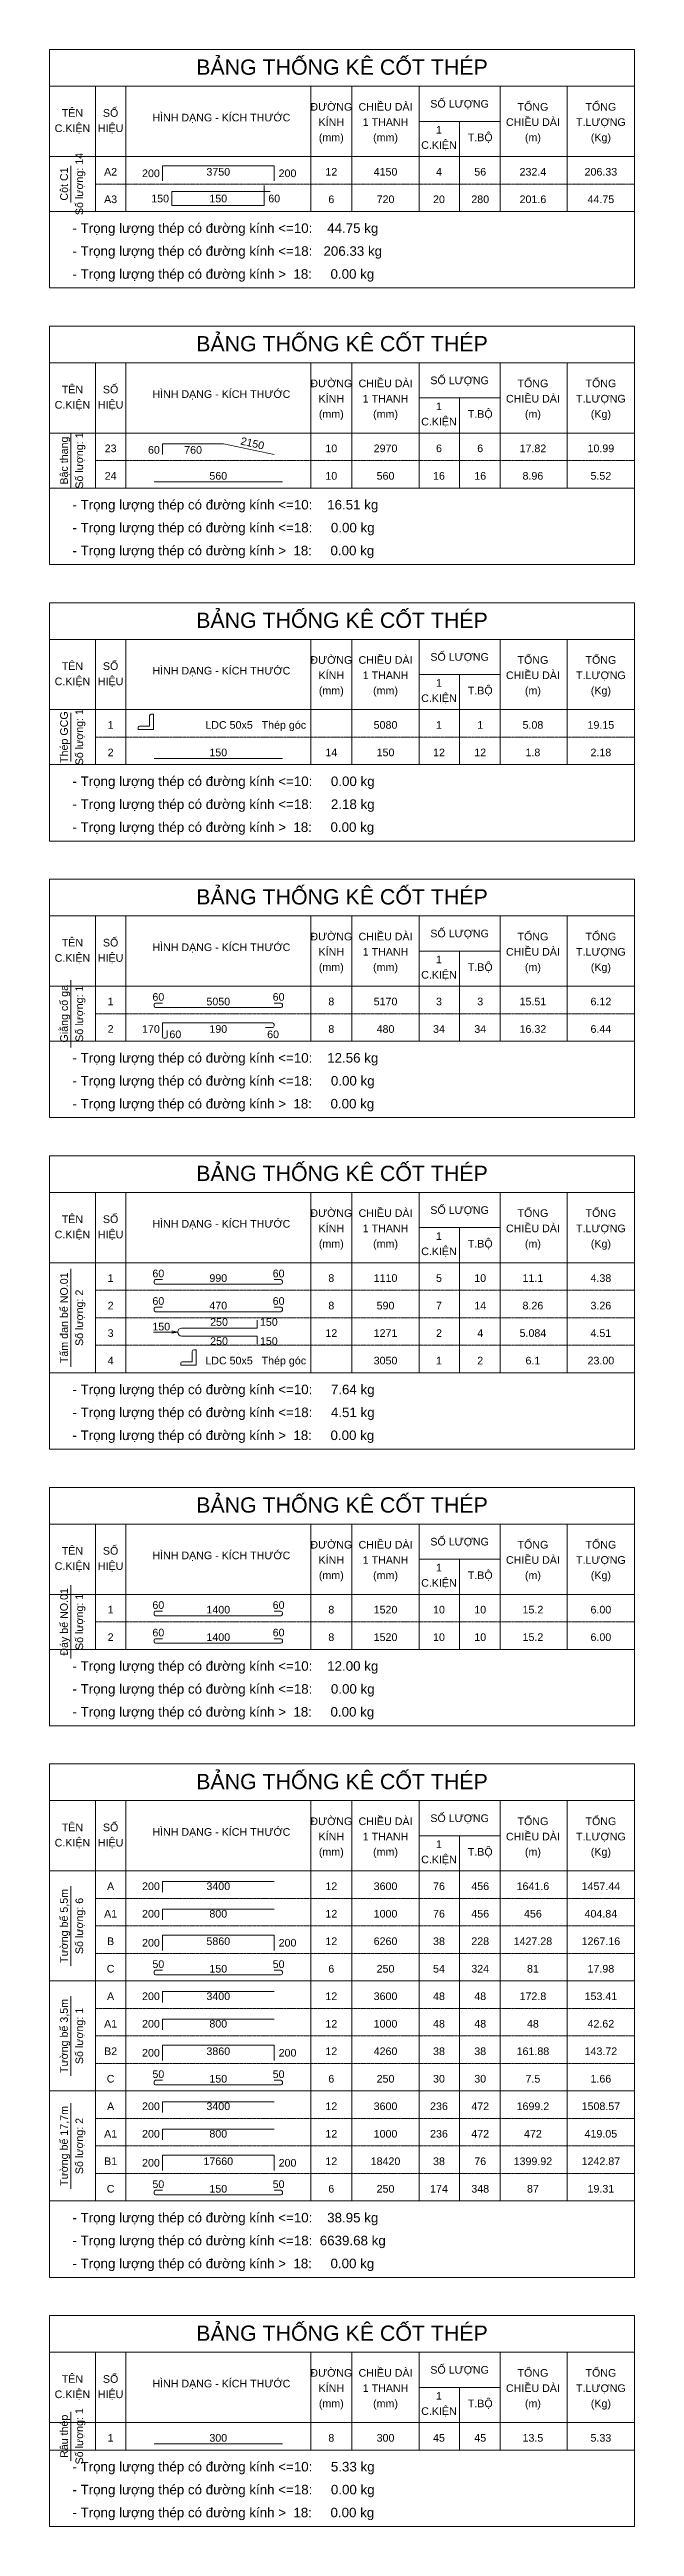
# Model space of a CAD drawing. Header units: inches. Extents: x 0 to 9575, y -795350 to -699800.
# Drawn here: x 0 to 9575, y -795350 to -754825 of the extents above; entities that cross this region are included whole.
import ezdxf
from ezdxf.enums import TextEntityAlignment as Align

# ---------------------------------------------------------------- set-up
doc = ezdxf.new("R2010")
doc.units = ezdxf.units.IN
doc.header["$MEASUREMENT"] = 0
doc.linetypes.add('HIDDENX2', pattern=[0.75, 0.5, -0.25])
for name, color, linetype, lineweight in [('Bao', 2, 'Continuous', 0), ('NetMo', 9, 'HIDDENX2', 0), ('Steel', 4, 'Continuous', 0), ('Text', 2, 'Continuous', 0), ('TextThep', 7, 'Continuous', 0)]:
    doc.layers.add(name, color=color, linetype=linetype, lineweight=lineweight)
doc.styles.add('Hoa', font='micross.ttf')
doc.styles.add('Thuong', font='micross.ttf')
pattern_1 = [(45, (0, 0), (-846.9466, 846.9466), [])]

msp = doc.modelspace()

# ---------------------------------------------------------------- hatches: boundary and pattern name
at = {"layer": 'TextThep'}
h = msp.add_hatch(dxfattribs=at)
h.set_pattern_fill('_USER', color=253, scale=1197.763298, angle=45, style=0, pattern_type=0)
h.set_pattern_definition(pattern_1)
h.paths.add_polyline_path([(1700, -765700), (1700, -765950), (1450, -765950), (1450, -765918.75, -0.41421356), (1475, -765893.75), (1637.5, -765893.75), (1637.5, -765725, -0.41421356), (1662.5, -765700)], flags=0)
h = msp.add_hatch(dxfattribs=at)
h.set_pattern_fill('_USER', color=253, scale=1197.763298, angle=45, style=0, pattern_type=0)
h.set_pattern_definition(pattern_1)
h.paths.add_polyline_path([(2400, -776100), (2400, -776350), (2150, -776350), (2150, -776318.75, -0.41421356), (2175, -776293.75), (2337.5, -776293.75), (2337.5, -776125, -0.41421356), (2362.5, -776100)], flags=0)

# ---------------------------------------------------------------- linework, layer by layer
at = {"layer": 'Bao'}
for p, q in [((0, -754825), (9575, -754825)), ((0, -754825), (0, -758725)), ((9575, -754825), (9575, -758725)), ((0, -755425), (9575, -755425)), ((750, -755425), (750, -757475)), ((1250, -755425), (1250, -757475)), ((4275, -755425), (4275, -757475)), ((4950, -755425), (4950, -757475)), ((6050, -755425), (6050, -757475)), ((7375, -755425), (7375, -757475)), ((8475, -755425), (8475, -757475)), ((6050, -756000), (7375, -756000)), ((6712.5, -756000), (6712.5, -757475)), ((0, -756575), (9575, -756575)), ((0, -759350), (9575, -759350)), ((0, -759350), (0, -763250)), ((9575, -759350), (9575, -763250)), ((0, -759950), (9575, -759950)), ((750, -759950), (750, -762000)), ((1250, -759950), (1250, -762000)), ((4275, -759950), (4275, -762000)), ((4950, -759950), (4950, -762000)), ((6050, -759950), (6050, -762000)), ((7375, -759950), (7375, -762000)), ((8475, -759950), (8475, -762000)), ((6050, -760525), (7375, -760525)), ((6712.5, -760525), (6712.5, -762000)), ((0, -761100), (9575, -761100)), ((0, -763875), (9575, -763875)), ((0, -763875), (0, -767775)), ((9575, -763875), (9575, -767775)), ((0, -764475), (9575, -764475)), ((750, -764475), (750, -766525)), ((1250, -764475), (1250, -766525)), ((4275, -764475), (4275, -766525)), ((4950, -764475), (4950, -766525)), ((6050, -764475), (6050, -766525)), ((7375, -764475), (7375, -766525)), ((8475, -764475), (8475, -766525)), ((6050, -765050), (7375, -765050)), ((6712.5, -765050), (6712.5, -766525)), ((0, -765625), (9575, -765625)), ((0, -768400), (9575, -768400)), ((0, -768400), (0, -772300)), ((9575, -768400), (9575, -772300)), ((0, -769000), (9575, -769000)), ((750, -769000), (750, -771050)), ((1250, -769000), (1250, -771050)), ((4275, -769000), (4275, -771050)), ((4950, -769000), (4950, -771050)), ((6050, -769000), (6050, -771050)), ((7375, -769000), (7375, -771050)), ((8475, -769000), (8475, -771050)), ((6050, -769575), (7375, -769575)), ((6712.5, -769575), (6712.5, -771050)), ((0, -770150), (9575, -770150)), ((0, -772925), (9575, -772925)), ((0, -772925), (0, -777725)), ((9575, -772925), (9575, -777725)), ((0, -773525), (9575, -773525)), ((750, -773525), (750, -776475)), ((1250, -773525), (1250, -776475)), ((4275, -773525), (4275, -776475)), ((4950, -773525), (4950, -776475)), ((6050, -773525), (6050, -776475)), ((7375, -773525), (7375, -776475)), ((8475, -773525), (8475, -776475)), ((6050, -774100), (7375, -774100)), ((6712.5, -774100), (6712.5, -776475)), ((0, -774675), (9575, -774675)), ((0, -778350), (9575, -778350)), ((0, -778350), (0, -782250)), ((9575, -778350), (9575, -782250)), ((0, -778950), (9575, -778950)), ((750, -778950), (750, -781000)), ((1250, -778950), (1250, -781000)), ((4275, -778950), (4275, -781000)), ((4950, -778950), (4950, -781000)), ((6050, -778950), (6050, -781000)), ((7375, -778950), (7375, -781000)), ((8475, -778950), (8475, -781000)), ((6050, -779525), (7375, -779525)), ((6712.5, -779525), (6712.5, -781000)), ((0, -780100), (9575, -780100)), ((0, -782875), (9575, -782875)), ((0, -782875), (0, -791275)), ((9575, -782875), (9575, -791275)), ((0, -783475), (9575, -783475)), ((750, -783475), (750, -790025)), ((1250, -783475), (1250, -790025)), ((4275, -783475), (4275, -790025)), ((4950, -783475), (4950, -790025)), ((6050, -783475), (6050, -790025)), ((7375, -783475), (7375, -790025)), ((8475, -783475), (8475, -790025)), ((6050, -784050), (7375, -784050)), ((6712.5, -784050), (6712.5, -790025)), ((0, -784625), (9575, -784625)), ((0, -791900), (9575, -791900)), ((0, -791900), (0, -795350)), ((9575, -791900), (9575, -795350)), ((0, -792500), (9575, -792500)), ((750, -792500), (750, -794100)), ((1250, -792500), (1250, -794100)), ((4275, -792500), (4275, -794100)), ((4950, -792500), (4950, -794100)), ((6050, -792500), (6050, -794100)), ((7375, -792500), (7375, -794100)), ((8475, -792500), (8475, -794100)), ((6050, -793075), (7375, -793075)), ((6712.5, -793075), (6712.5, -794100)), ((0, -793650), (9575, -793650))]:
    msp.add_line(p, q, dxfattribs=at)
at = {"layer": 'NetMo'}
for p, q in [((750, -757025), (9575, -757025)), ((750, -757475), (9575, -757475)), ((750, -761550), (9575, -761550)), ((750, -762000), (9575, -762000)), ((750, -766075), (9575, -766075)), ((750, -766525), (9575, -766525)), ((750, -770600), (9575, -770600)), ((750, -771050), (9575, -771050)), ((750, -775125), (9575, -775125)), ((750, -775575), (9575, -775575)), ((750, -776025), (9575, -776025)), ((750, -776475), (9575, -776475)), ((750, -780550), (9575, -780550)), ((750, -781000), (9575, -781000)), ((750, -785075), (9575, -785075)), ((750, -785525), (9575, -785525)), ((750, -785975), (9575, -785975)), ((750, -786425), (9575, -786425)), ((750, -786875), (9575, -786875)), ((750, -787325), (9575, -787325)), ((750, -787775), (9575, -787775)), ((750, -788225), (9575, -788225)), ((750, -788675), (9575, -788675)), ((750, -789125), (9575, -789125)), ((750, -789575), (9575, -789575)), ((750, -790025), (9575, -790025)), ((750, -794100), (9575, -794100))]:
    msp.add_line(p, q, dxfattribs=at)
at = {"layer": 'Steel'}
for points in [[(1850, -756975), (1850, -756725), (3675, -756725), (3675, -756975)], [(3612.5, -757150), (2000, -757150), (2000, -757375), (3512.5, -757375), (3512.5, -757050)], [(1850, -761450), (1850, -761275), (2850, -761275), (3675, -761450)], [(1712.5, -761900), (3812.5, -761900)], [(1712.5, -766425), (3812.5, -766425)], [(1700, -775808.75), (2100, -775808.75)], [(2000, -775788.75), (2100, -775808.75), (2000, -775828.75)], [(1850, -784975), (1850, -784800), (3675, -784800)], [(1850, -785425), (1850, -785250), (3675, -785250)], [(1850, -785925), (1850, -785675), (3675, -785675), (3675, -785925)], [(1850, -786775), (1850, -786600), (3675, -786600)], [(1850, -787225), (1850, -787050), (3675, -787050)], [(1850, -787725), (1850, -787475), (3675, -787475), (3675, -787725)], [(1850, -788575), (1850, -788400), (3675, -788400)], [(1850, -789025), (1850, -788850), (3675, -788850)], [(1850, -789525), (1850, -789275), (3675, -789275), (3675, -789525)], [(1712.5, -794000), (3812.5, -794000)]]:
    msp.add_lwpolyline(points, dxfattribs=at)
for points in [[(1850, -770425), (1737.5, -770425, 0.41421356), (1712.5, -770450), (1712.5, -770475, 0.41421356), (1737.5, -770500), (3787.5, -770500, 0.41421356), (3812.5, -770475), (3812.5, -770450, 0.41421356), (3787.5, -770425), (3675, -770425)], [(1925, -770875), (1925, -770975, -0.41421356), (1900, -771000), (1875, -771000, -0.41421356), (1850, -770975), (1850, -770750), (3650, -770750, -0.41421356), (3675, -770775), (3675, -770800, -0.41421356), (3650, -770825), (3537.5, -770825)], [(1850, -774950), (1737.5, -774950, 0.41421356), (1712.5, -774975), (1712.5, -775000, 0.41421356), (1737.5, -775025), (3787.5, -775025, 0.41421356), (3812.5, -775000), (3812.5, -774975, 0.41421356), (3787.5, -774950), (3675, -774950)], [(1850, -775400), (1737.5, -775400, 0.41421356), (1712.5, -775425), (1712.5, -775450, 0.41421356), (1737.5, -775475), (3787.5, -775475, 0.41421356), (3812.5, -775450), (3812.5, -775425, 0.41421356), (3787.5, -775400), (3675, -775400)], [(3400, -775611.25), (3400, -775743.75), (2162.5, -775743.75, 0.41421356), (2100, -775806.25), (2100, -775811.25, 0.41421356), (2162.5, -775873.75), (3400, -775873.75), (3400, -776006.25)], [(1850, -780375), (1737.5, -780375, 0.41421356), (1712.5, -780400), (1712.5, -780425, 0.41421356), (1737.5, -780450), (3787.5, -780450, 0.41421356), (3812.5, -780425), (3812.5, -780400, 0.41421356), (3787.5, -780375), (3675, -780375)], [(1850, -780825), (1737.5, -780825, 0.41421356), (1712.5, -780850), (1712.5, -780875, 0.41421356), (1737.5, -780900), (3787.5, -780900, 0.41421356), (3812.5, -780875), (3812.5, -780850, 0.41421356), (3787.5, -780825), (3675, -780825)], [(1850, -786250), (1737.5, -786250, 0.41421356), (1712.5, -786275), (1712.5, -786300, 0.41421356), (1737.5, -786325), (3787.5, -786325, 0.41421356), (3812.5, -786300), (3812.5, -786275, 0.41421356), (3787.5, -786250), (3675, -786250)], [(1850, -788050), (1737.5, -788050, 0.41421356), (1712.5, -788075), (1712.5, -788100, 0.41421356), (1737.5, -788125), (3787.5, -788125, 0.41421356), (3812.5, -788100), (3812.5, -788075, 0.41421356), (3787.5, -788050), (3675, -788050)], [(1850, -789850), (1737.5, -789850, 0.41421356), (1712.5, -789875), (1712.5, -789900, 0.41421356), (1737.5, -789925), (3787.5, -789925, 0.41421356), (3812.5, -789900), (3812.5, -789875, 0.41421356), (3787.5, -789850), (3675, -789850)]]:
    msp.add_lwpolyline(points, format="xyb", dxfattribs=at)
at = {"layer": 'Text'}
for p, q in [((350, -757325), (350, -756725)), ((0, -757475), (9575, -757475)), ((0, -757475), (9575, -757475)), ((0, -758725), (9575, -758725)), ((350, -762000), (350, -761100)), ((0, -762000), (9575, -762000)), ((0, -762000), (9575, -762000)), ((0, -763250), (9575, -763250)), ((350, -766475), (350, -765675)), ((0, -766525), (9575, -766525)), ((0, -766525), (9575, -766525)), ((0, -767775), (9575, -767775)), ((350, -771150), (350, -770050)), ((0, -771050), (9575, -771050)), ((0, -771050), (9575, -771050)), ((0, -772300), (9575, -772300)), ((350, -776375), (350, -774775)), ((0, -776475), (9575, -776475)), ((0, -776475), (9575, -776475)), ((0, -777725), (9575, -777725)), ((350, -781150), (350, -779950)), ((0, -781000), (9575, -781000)), ((0, -781000), (9575, -781000)), ((0, -782250), (9575, -782250)), ((350, -786175), (350, -784875)), ((0, -786425), (9575, -786425)), ((350, -787975), (350, -786675)), ((0, -788225), (9575, -788225)), ((350, -789825), (350, -788425)), ((0, -790025), (9575, -790025)), ((0, -790025), (9575, -790025)), ((0, -791275), (9575, -791275)), ((350, -794275), (350, -793475)), ((0, -794100), (9575, -794100)), ((0, -794100), (9575, -794100)), ((0, -795350), (9575, -795350))]:
    msp.add_line(p, q, dxfattribs=at)
at = {"layer": 'TextThep', "color": 4}
for points in [[(1700, -765700), (1700, -765950), (1450, -765950), (1450, -765918.75, -0.41421356), (1475, -765893.75), (1637.5, -765893.75), (1637.5, -765725, -0.41421356), (1662.5, -765700), (1700, -765700)], [(2400, -776100), (2400, -776350), (2150, -776350), (2150, -776318.75, -0.41421356), (2175, -776293.75), (2337.5, -776293.75), (2337.5, -776125, -0.41421356), (2362.5, -776100), (2400, -776100)]]:
    msp.add_lwpolyline(points, format="xyb", dxfattribs=at)

# ---------------------------------------------------------------- texts
at = {"layer": 'Text', "color": 4, "style": 'Hoa'}
for p in [(4787.5, -755237.5), (4787.5, -759762.5), (4787.5, -764287.5), (4787.5, -768812.5), (4787.5, -773337.5), (4787.5, -778762.5), (4787.5, -783287.5), (4787.5, -792312.5)]:
    msp.add_text('BẢNG THỐNG KÊ CỐT THÉP', height=250, dxfattribs=at).set_placement(p, align=Align.CENTER)
at = {"layer": 'Text'}
for s, style, p in [('TÊN', 'Hoa', (375, -755925)), ('SỐ', 'Hoa', (1000, -755925)), ('ĐƯỜNG', 'Hoa', (4612.5, -755825)), ('CHIỀU DÀI', 'Hoa', (5500, -755825)), ('SỐ LƯỢNG', 'Hoa', (6712.5, -755775)), ('TỔNG', 'Hoa', (7912.5, -755825)), ('TỔNG', 'Hoa', (9025, -755825)), ('C.KIỆN', 'Hoa', (375, -756175)), ('HIỆU', 'Hoa', (1000, -756175)), ('HÌNH DẠNG - KÍCH THƯỚC', 'Hoa', (2812.5, -756000)), ('KÍNH', 'Hoa', (4612.5, -756075)), ('(mm)', 'Thuong', (4612.5, -756325)), ('1 THANH', 'Hoa', (5500, -756075)), ('(mm)', 'Thuong', (5500, -756325)), ('1', 'Hoa', (6375, -756200)), ('T.BỘ', 'Hoa', (7050, -756325)), ('CHIỀU DÀI', 'Hoa', (7912.5, -756075)), ('(m)', 'Thuong', (7912.5, -756325)), ('T.LƯỢNG', 'Hoa', (9025, -756075)), ('(Kg)', 'Thuong', (9025, -756325)), ('C.KIỆN', 'Hoa', (6375, -756450)), ('ĐƯỜNG', 'Hoa', (4612.5, -760350)), ('CHIỀU DÀI', 'Hoa', (5500, -760350)), ('SỐ LƯỢNG', 'Hoa', (6712.5, -760300)), ('TỔNG', 'Hoa', (7912.5, -760350)), ('TỔNG', 'Hoa', (9025, -760350)), ('C.KIỆN', 'Hoa', (375, -760700)), ('TÊN', 'Hoa', (375, -760450)), ('HIỆU', 'Hoa', (1000, -760700)), ('SỐ', 'Hoa', (1000, -760450)), ('HÌNH DẠNG - KÍCH THƯỚC', 'Hoa', (2812.5, -760525)), ('KÍNH', 'Hoa', (4612.5, -760600)), ('1 THANH', 'Hoa', (5500, -760600)), ('1', 'Hoa', (6375, -760725)), ('CHIỀU DÀI', 'Hoa', (7912.5, -760600)), ('T.LƯỢNG', 'Hoa', (9025, -760600)), ('(mm)', 'Thuong', (4612.5, -760850)), ('(mm)', 'Thuong', (5500, -760850)), ('C.KIỆN', 'Hoa', (6375, -760975)), ('T.BỘ', 'Hoa', (7050, -760850)), ('(m)', 'Thuong', (7912.5, -760850)), ('(Kg)', 'Thuong', (9025, -760850)), ('SỐ LƯỢNG', 'Hoa', (6712.5, -764825)), ('C.KIỆN', 'Hoa', (375, -765225)), ('TÊN', 'Hoa', (375, -764975)), ('HIỆU', 'Hoa', (1000, -765225)), ('SỐ', 'Hoa', (1000, -764975)), ('HÌNH DẠNG - KÍCH THƯỚC', 'Hoa', (2812.5, -765050)), ('ĐƯỜNG', 'Hoa', (4612.5, -764875)), ('KÍNH', 'Hoa', (4612.5, -765125)), ('CHIỀU DÀI', 'Hoa', (5500, -764875)), ('1 THANH', 'Hoa', (5500, -765125)), ('CHIỀU DÀI', 'Hoa', (7912.5, -765125)), ('TỔNG', 'Hoa', (7912.5, -764875)), ('T.LƯỢNG', 'Hoa', (9025, -765125)), ('TỔNG', 'Hoa', (9025, -764875)), ('(mm)', 'Thuong', (4612.5, -765375)), ('(mm)', 'Thuong', (5500, -765375)), ('C.KIỆN', 'Hoa', (6375, -765500)), ('1', 'Hoa', (6375, -765250)), ('T.BỘ', 'Hoa', (7050, -765375)), ('(m)', 'Thuong', (7912.5, -765375)), ('(Kg)', 'Thuong', (9025, -765375)), ('TÊN', 'Hoa', (375, -769500)), ('SỐ', 'Hoa', (1000, -769500)), ('HÌNH DẠNG - KÍCH THƯỚC', 'Hoa', (2812.5, -769575)), ('ĐƯỜNG', 'Hoa', (4612.5, -769400)), ('KÍNH', 'Hoa', (4612.5, -769650)), ('CHIỀU DÀI', 'Hoa', (5500, -769400)), ('1 THANH', 'Hoa', (5500, -769650)), ('SỐ LƯỢNG', 'Hoa', (6712.5, -769350)), ('CHIỀU DÀI', 'Hoa', (7912.5, -769650)), ('TỔNG', 'Hoa', (7912.5, -769400)), ('T.LƯỢNG', 'Hoa', (9025, -769650)), ('TỔNG', 'Hoa', (9025, -769400)), ('C.KIỆN', 'Hoa', (375, -769750)), ('HIỆU', 'Hoa', (1000, -769750)), ('(mm)', 'Thuong', (4612.5, -769900)), ('(mm)', 'Thuong', (5500, -769900)), ('C.KIỆN', 'Hoa', (6375, -770025)), ('1', 'Hoa', (6375, -769775)), ('T.BỘ', 'Hoa', (7050, -769900)), ('(m)', 'Thuong', (7912.5, -769900)), ('(Kg)', 'Thuong', (9025, -769900)), ('TÊN', 'Hoa', (375, -774025)), ('SỐ', 'Hoa', (1000, -774025)), ('HÌNH DẠNG - KÍCH THƯỚC', 'Hoa', (2812.5, -774100)), ('ĐƯỜNG', 'Hoa', (4612.5, -773925)), ('KÍNH', 'Hoa', (4612.5, -774175)), ('CHIỀU DÀI', 'Hoa', (5500, -773925)), ('SỐ LƯỢNG', 'Hoa', (6712.5, -773875)), ('CHIỀU DÀI', 'Hoa', (7912.5, -774175)), ('TỔNG', 'Hoa', (7912.5, -773925)), ('TỔNG', 'Hoa', (9025, -773925)), ('C.KIỆN', 'Hoa', (375, -774275)), ('HIỆU', 'Hoa', (1000, -774275)), ('(mm)', 'Thuong', (4612.5, -774425)), ('1 THANH', 'Hoa', (5500, -774175)), ('(mm)', 'Thuong', (5500, -774425)), ('C.KIỆN', 'Hoa', (6375, -774550)), ('1', 'Hoa', (6375, -774300)), ('T.BỘ', 'Hoa', (7050, -774425)), ('(m)', 'Thuong', (7912.5, -774425)), ('T.LƯỢNG', 'Hoa', (9025, -774175)), ('(Kg)', 'Thuong', (9025, -774425)), ('TÊN', 'Hoa', (375, -779450)), ('SỐ', 'Hoa', (1000, -779450)), ('ĐƯỜNG', 'Hoa', (4612.5, -779350)), ('CHIỀU DÀI', 'Hoa', (5500, -779350)), ('SỐ LƯỢNG', 'Hoa', (6712.5, -779300)), ('TỔNG', 'Hoa', (7912.5, -779350)), ('TỔNG', 'Hoa', (9025, -779350)), ('C.KIỆN', 'Hoa', (375, -779700)), ('HIỆU', 'Hoa', (1000, -779700)), ('HÌNH DẠNG - KÍCH THƯỚC', 'Hoa', (2812.5, -779525)), ('KÍNH', 'Hoa', (4612.5, -779600)), ('1 THANH', 'Hoa', (5500, -779600)), ('1', 'Hoa', (6375, -779725)), ('T.BỘ', 'Hoa', (7050, -779850)), ('CHIỀU DÀI', 'Hoa', (7912.5, -779600)), ('T.LƯỢNG', 'Hoa', (9025, -779600)), ('(mm)', 'Thuong', (4612.5, -779850)), ('(mm)', 'Thuong', (5500, -779850)), ('C.KIỆN', 'Hoa', (6375, -779975)), ('(m)', 'Thuong', (7912.5, -779850)), ('(Kg)', 'Thuong', (9025, -779850)), ('ĐƯỜNG', 'Hoa', (4612.5, -783875)), ('CHIỀU DÀI', 'Hoa', (5500, -783875)), ('SỐ LƯỢNG', 'Hoa', (6712.5, -783825)), ('TỔNG', 'Hoa', (7912.5, -783875)), ('TỔNG', 'Hoa', (9025, -783875)), ('C.KIỆN', 'Hoa', (375, -784225)), ('TÊN', 'Hoa', (375, -783975)), ('HIỆU', 'Hoa', (1000, -784225)), ('SỐ', 'Hoa', (1000, -783975)), ('HÌNH DẠNG - KÍCH THƯỚC', 'Hoa', (2812.5, -784050)), ('KÍNH', 'Hoa', (4612.5, -784125)), ('1 THANH', 'Hoa', (5500, -784125)), ('1', 'Hoa', (6375, -784250)), ('CHIỀU DÀI', 'Hoa', (7912.5, -784125)), ('T.LƯỢNG', 'Hoa', (9025, -784125)), ('(mm)', 'Thuong', (4612.5, -784375)), ('(mm)', 'Thuong', (5500, -784375)), ('C.KIỆN', 'Hoa', (6375, -784500)), ('T.BỘ', 'Hoa', (7050, -784375)), ('(m)', 'Thuong', (7912.5, -784375)), ('(Kg)', 'Thuong', (9025, -784375)), ('TÊN', 'Hoa', (375, -793000)), ('SỐ', 'Hoa', (1000, -793000)), ('HÌNH DẠNG - KÍCH THƯỚC', 'Hoa', (2812.5, -793075)), ('ĐƯỜNG', 'Hoa', (4612.5, -792900)), ('KÍNH', 'Hoa', (4612.5, -793150)), ('CHIỀU DÀI', 'Hoa', (5500, -792900)), ('1 THANH', 'Hoa', (5500, -793150)), ('SỐ LƯỢNG', 'Hoa', (6712.5, -792850)), ('CHIỀU DÀI', 'Hoa', (7912.5, -793150)), ('TỔNG', 'Hoa', (7912.5, -792900)), ('T.LƯỢNG', 'Hoa', (9025, -793150)), ('TỔNG', 'Hoa', (9025, -792900)), ('C.KIỆN', 'Hoa', (375, -793250)), ('HIỆU', 'Hoa', (1000, -793250)), ('(mm)', 'Thuong', (4612.5, -793400)), ('(mm)', 'Thuong', (5500, -793400)), ('C.KIỆN', 'Hoa', (6375, -793525)), ('1', 'Hoa', (6375, -793275)), ('T.BỘ', 'Hoa', (7050, -793400)), ('(m)', 'Thuong', (7912.5, -793400)), ('(Kg)', 'Thuong', (9025, -793400))]:
    msp.add_text(s, height=125, dxfattribs=dict(at, style=style)).set_placement(p, align=Align.CENTER)
at = {"layer": 'Text', "style": 'Hoa'}
for s, p in [('Số lượng: 14', (550, -757025)), ('Cột C1', (300, -757025)), ('Bậc thang', (300, -761550)), ('Số lượng: 1', (550, -761550)), ('Thép GCG', (300, -766075)), ('Số lượng: 1', (550, -766075)), ('Giằng cổ ga', (300, -770600)), ('Số lượng: 1', (550, -770600)), ('Tấm đan bể NO.01', (300, -775575)), ('Số lượng: 2', (550, -775575)), ('Đáy bể NO.01', (300, -780550)), ('Số lượng: 1', (550, -780550)), ('Tường bể 5,5m', (300, -785525)), ('Số lượng: 6', (550, -785525)), ('Tường bể 3,5m', (300, -787325)), ('Số lượng: 1', (550, -787325)), ('Tường bể 17,7m', (300, -789125)), ('Số lượng: 2', (550, -789125)), ('Số lượng: 1', (550, -793875)), ('Râu thép', (300, -793875))]:
    msp.add_text(s, height=125, rotation=90.00021, dxfattribs=at).set_placement(p, align=Align.CENTER)
for s, p in [('- Trọng lượng thép có đường kính <=10:    44.75 kg', (375, -757825)), ('- Trọng lượng thép có đường kính <=18:   206.33 kg', (375, -758200)), ('- Trọng lượng thép có đường kính >  18:     0.00 kg', (375, -758575)), ('- Trọng lượng thép có đường kính <=10:    16.51 kg', (375, -762350)), ('- Trọng lượng thép có đường kính <=18:     0.00 kg', (375, -762725)), ('- Trọng lượng thép có đường kính >  18:     0.00 kg', (375, -763100)), ('- Trọng lượng thép có đường kính <=10:     0.00 kg', (375, -766875)), ('- Trọng lượng thép có đường kính <=18:     2.18 kg', (375, -767250)), ('- Trọng lượng thép có đường kính >  18:     0.00 kg', (375, -767625)), ('- Trọng lượng thép có đường kính <=10:    12.56 kg', (375, -771400)), ('- Trọng lượng thép có đường kính <=18:     0.00 kg', (375, -771775)), ('- Trọng lượng thép có đường kính >  18:     0.00 kg', (375, -772150)), ('- Trọng lượng thép có đường kính <=10:     7.64 kg', (375, -776825)), ('- Trọng lượng thép có đường kính <=18:     4.51 kg', (375, -777200)), ('- Trọng lượng thép có đường kính >  18:     0.00 kg', (375, -777575)), ('- Trọng lượng thép có đường kính <=10:    12.00 kg', (375, -781350)), ('- Trọng lượng thép có đường kính <=18:     0.00 kg', (375, -781725)), ('- Trọng lượng thép có đường kính >  18:     0.00 kg', (375, -782100)), ('- Trọng lượng thép có đường kính <=10:    38.95 kg', (375, -790375)), ('- Trọng lượng thép có đường kính <=18:  6639.68 kg', (375, -790750)), ('- Trọng lượng thép có đường kính >  18:     0.00 kg', (375, -791125)), ('- Trọng lượng thép có đường kính <=10:     5.33 kg', (375, -794450)), ('- Trọng lượng thép có đường kính <=18:     0.00 kg', (375, -794825)), ('- Trọng lượng thép có đường kính >  18:     0.00 kg', (375, -795200))]:
    msp.add_text(s, height=156.25, dxfattribs=at).set_placement(p)
at = {"layer": 'TextThep', "style": 'Hoa'}
for s, p in [('A2', (1000, -756925)), ('3750', (2762.5, -756925)), ('12', (4612.5, -756925)), ('A3', (1000, -757375)), ('150', (2762.5, -757362.5)), ('6', (4612.5, -757375)), ('23', (1000, -761450)), ('760', (2350, -761475)), ('10', (4612.5, -761450)), ('24', (1000, -761900)), ('560', (2762.5, -761900)), ('10', (4612.5, -761900)), ('560', (5500, -761900)), ('16', (6375, -761900)), ('16', (7050, -761900)), ('8.96', (7912.5, -761900)), ('5.52', (9025, -761900)), ('1', (1000, -765975)), ('2', (1000, -766425)), ('150', (2762.5, -766425)), ('14', (4612.5, -766425)), ('150', (5500, -766425)), ('12', (6375, -766425)), ('12', (7050, -766425)), ('1.8', (7912.5, -766425)), ('2.18', (9025, -766425)), ('1', (1000, -770500)), ('60', (1781.25, -770425)), ('5050', (2762.5, -770500)), ('60', (3750, -770425)), ('8', (4612.5, -770500)), ('2', (1000, -770950)), ('190', (2762.5, -770950)), ('8', (4612.5, -770950)), ('60', (1781.25, -774950)), ('60', (3750, -774950)), ('1', (1000, -775025)), ('60', (1781.25, -775400)), ('990', (2762.5, -775025)), ('60', (3750, -775400)), ('8', (4612.5, -775025)), ('2', (1000, -775475)), ('470', (2762.5, -775475)), ('250', (2775, -775743.75)), ('8', (4612.5, -775475)), ('3', (1000, -775925)), ('12', (4612.5, -775925)), ('4', (1000, -776375)), ('1', (1000, -780450)), ('60', (1781.25, -780375)), ('1400', (2762.5, -780450)), ('60', (3750, -780375)), ('8', (4612.5, -780450)), ('2', (1000, -780900)), ('60', (1781.25, -780825)), ('1400', (2762.5, -780900)), ('60', (3750, -780825)), ('8', (4612.5, -780900)), ('A', (1000, -784975)), ('3400', (2762.5, -784975)), ('12', (4612.5, -784975)), ('A1', (1000, -785425)), ('800', (2762.5, -785425)), ('12', (4612.5, -785425)), ('B', (1000, -785875)), ('5860', (2762.5, -785875)), ('12', (4612.5, -785875)), ('C', (1000, -786325)), ('50', (1781.25, -786250)), ('150', (2762.5, -786325)), ('50', (3750, -786250)), ('6', (4612.5, -786325)), ('A', (1000, -786775)), ('3400', (2762.5, -786775)), ('12', (4612.5, -786775)), ('A1', (1000, -787225)), ('800', (2762.5, -787225)), ('12', (4612.5, -787225)), ('B2', (1000, -787675)), ('3860', (2762.5, -787675)), ('12', (4612.5, -787675)), ('C', (1000, -788125)), ('50', (1781.25, -788050)), ('150', (2762.5, -788125)), ('50', (3750, -788050)), ('6', (4612.5, -788125)), ('A', (1000, -788575)), ('3400', (2762.5, -788575)), ('12', (4612.5, -788575)), ('A1', (1000, -789025)), ('800', (2762.5, -789025)), ('12', (4612.5, -789025)), ('B1', (1000, -789475)), ('17660', (2762.5, -789475)), ('12', (4612.5, -789475)), ('C', (1000, -789925)), ('50', (1781.25, -789850)), ('150', (2762.5, -789925)), ('50', (3750, -789850)), ('6', (4612.5, -789925)), ('1', (1000, -794000)), ('300', (2762.5, -794000)), ('8', (4612.5, -794000)), ('300', (5500, -794000)), ('45', (6375, -794000)), ('45', (7050, -794000)), ('13.5', (7912.5, -794000)), ('5.33', (9025, -794000))]:
    msp.add_text(s, height=125, dxfattribs=at).set_placement(p, align=Align.BOTTOM_CENTER)
for s, p in [('200', (1806.25, -756950)), ('150', (1956.25, -757362.5)), ('60', (1806.25, -761475)), ('170', (1806.25, -770950)), ('150', (1975, -775818.75)), ('200', (1806.25, -784975)), ('200', (1806.25, -785425)), ('200', (1806.25, -785900)), ('200', (1806.25, -786775)), ('200', (1806.25, -787225)), ('200', (1806.25, -787700)), ('200', (1806.25, -788575)), ('200', (1806.25, -789025)), ('200', (1806.25, -789500))]:
    msp.add_text(s, height=125, dxfattribs=at).set_placement(p, align=Align.BOTTOM_RIGHT)
for s, p in [('200', (3750, -756950)), ('60', (3581.25, -757362.5)), ('60', (1962.5, -771037.5)), ('60', (3562.5, -771037.5)), ('150', (3443.75, -775743.75)), ('200', (3750, -785900)), ('200', (3750, -787700)), ('200', (3750, -789500))]:
    msp.add_text(s, height=125, dxfattribs=at).set_placement(p, align=Align.BOTTOM_LEFT)
at = {"layer": 'TextThep', "color": 7, "style": 'Hoa'}
for s, p in [('4150', (5500, -756925)), ('4', (6375, -756925)), ('56', (7050, -756925)), ('232.4', (7912.5, -756925)), ('206.33', (9025, -756925)), ('720', (5500, -757375)), ('20', (6375, -757375)), ('280', (7050, -757375)), ('201.6', (7912.5, -757375)), ('44.75', (9025, -757375)), ('2970', (5500, -761450)), ('6', (6375, -761450)), ('6', (7050, -761450)), ('17.82', (7912.5, -761450)), ('10.99', (9025, -761450)), ('5080', (5500, -765975)), ('1', (6375, -765975)), ('1', (7050, -765975)), ('5.08', (7912.5, -765975)), ('19.15', (9025, -765975)), ('5170', (5500, -770500)), ('3', (6375, -770500)), ('3', (7050, -770500)), ('15.51', (7912.5, -770500)), ('6.12', (9025, -770500)), ('480', (5500, -770950)), ('34', (6375, -770950)), ('34', (7050, -770950)), ('16.32', (7912.5, -770950)), ('6.44', (9025, -770950)), ('1110', (5500, -775025)), ('5', (6375, -775025)), ('10', (7050, -775025)), ('11.1', (7912.5, -775025)), ('4.38', (9025, -775025)), ('590', (5500, -775475)), ('7', (6375, -775475)), ('14', (7050, -775475)), ('8.26', (7912.5, -775475)), ('3.26', (9025, -775475)), ('1271', (5500, -775925)), ('2', (6375, -775925)), ('4', (7050, -775925)), ('5.084', (7912.5, -775925)), ('4.51', (9025, -775925)), ('3050', (5500, -776375)), ('1', (6375, -776375)), ('2', (7050, -776375)), ('6.1', (7912.5, -776375)), ('23.00', (9025, -776375)), ('1520', (5500, -780450)), ('10', (6375, -780450)), ('10', (7050, -780450)), ('15.2', (7912.5, -780450)), ('6.00', (9025, -780450)), ('1520', (5500, -780900)), ('10', (6375, -780900)), ('10', (7050, -780900)), ('15.2', (7912.5, -780900)), ('6.00', (9025, -780900)), ('3600', (5500, -784975)), ('76', (6375, -784975)), ('456', (7050, -784975)), ('1641.6', (7912.5, -784975)), ('1457.44', (9025, -784975)), ('1000', (5500, -785425)), ('76', (6375, -785425)), ('456', (7050, -785425)), ('456', (7912.5, -785425)), ('404.84', (9025, -785425)), ('6260', (5500, -785875)), ('38', (6375, -785875)), ('228', (7050, -785875)), ('1427.28', (7912.5, -785875)), ('1267.16', (9025, -785875)), ('250', (5500, -786325)), ('54', (6375, -786325)), ('324', (7050, -786325)), ('81', (7912.5, -786325)), ('17.98', (9025, -786325)), ('3600', (5500, -786775)), ('48', (6375, -786775)), ('48', (7050, -786775)), ('172.8', (7912.5, -786775)), ('153.41', (9025, -786775)), ('1000', (5500, -787225)), ('48', (6375, -787225)), ('48', (7050, -787225)), ('48', (7912.5, -787225)), ('42.62', (9025, -787225)), ('4260', (5500, -787675)), ('38', (6375, -787675)), ('38', (7050, -787675)), ('161.88', (7912.5, -787675)), ('143.72', (9025, -787675)), ('250', (5500, -788125)), ('30', (6375, -788125)), ('30', (7050, -788125)), ('7.5', (7912.5, -788125)), ('1.66', (9025, -788125)), ('3600', (5500, -788575)), ('236', (6375, -788575)), ('472', (7050, -788575)), ('1699.2', (7912.5, -788575)), ('1508.57', (9025, -788575)), ('1000', (5500, -789025)), ('236', (6375, -789025)), ('472', (7050, -789025)), ('472', (7912.5, -789025)), ('419.05', (9025, -789025)), ('18420', (5500, -789475)), ('38', (6375, -789475)), ('76', (7050, -789475)), ('1399.92', (7912.5, -789475)), ('1242.87', (9025, -789475)), ('250', (5500, -789925)), ('174', (6375, -789925)), ('348', (7050, -789925)), ('87', (7912.5, -789925)), ('19.31', (9025, -789925))]:
    msp.add_text(s, height=125, dxfattribs=at).set_placement(p, align=Align.BOTTOM_CENTER)
at = {"layer": 'TextThep', "style": 'Hoa'}
msp.add_text('2150', height=125, rotation=347.142857, dxfattribs=at).set_placement((3300, -761365), align=Align.BOTTOM_CENTER)
at = {"layer": 'TextThep', "color": 7, "style": 'Hoa'}
for p in [(4200, -765975), (4200, -776375)]:
    msp.add_text('LDC 50x5   Thép góc', height=125, dxfattribs=at).set_placement(p, align=Align.BOTTOM_RIGHT)
at = {"layer": 'TextThep', "style": 'Hoa'}
msp.add_text('250', height=125, dxfattribs=at).set_placement((2775, -776018.75), align=Align.CENTER)
msp.add_text('150', height=125, dxfattribs=at).set_placement((3443.75, -776018.75))

doc.saveas('drawing.dxf')
